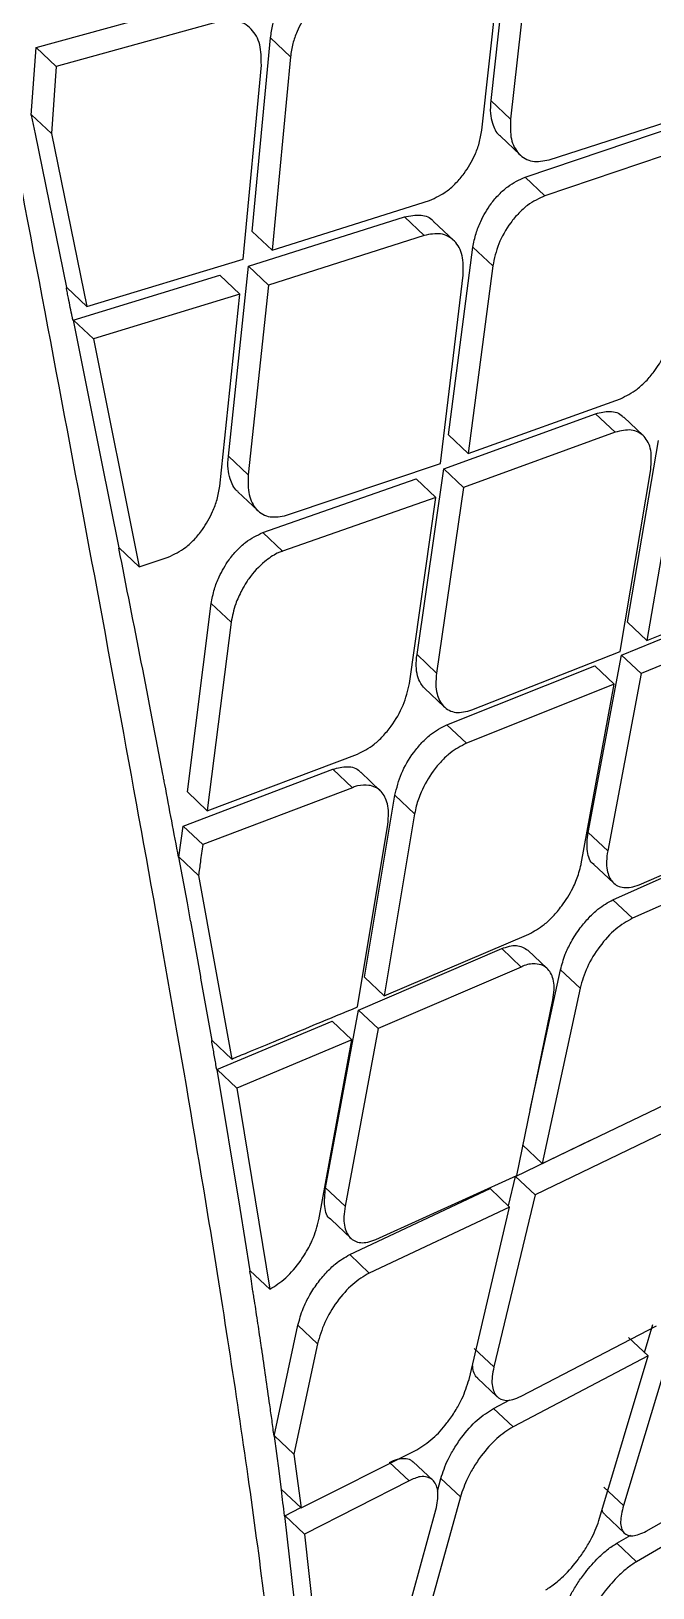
# Model space of a CAD drawing. Extents: x 400 to 501, y 484 to 634.
# Drawn here: x 409.325 to 409.83, y 581.302 to 582.568 of the extents above; entities that cross this region are included whole.
import ezdxf

# ---------------------------------------------------------------- set-up
doc = ezdxf.new("R2010")
doc.units = 0
doc.header["$MEASUREMENT"] = 0
doc.layers.add('DIM', color=3, linetype='Continuous')
doc.layers.add('GEOMETRY', color=3, linetype='Continuous', lineweight=25)

# ---------------------------------------------------------------- blocks, each defined once
blk = doc.blocks.new('2026 GRANDEE')
at = {"layer": 'GEOMETRY', "ltscale": 16}
for p, q in [((-40.709, -14.175), (-40.7262, -14.3286)), ((-40.6928, -14.1903), (-40.7101, -14.3439)), ((-40.7335, -14.3528), (-40.7164, -14.1973)), ((-41.096, -14.2855), (-40.9635, -14.2491)), ((-40.9472, -14.2645), (-41.0796, -14.301)), ((-40.9203, -14.4351), (-40.9053, -14.2776)), ((-40.8891, -14.293), (-40.9053, -14.2776)), ((-41.0999, -14.3406), (-41.096, -14.2855)), ((-41.0796, -14.301), (-41.096, -14.2855)), ((-40.8891, -14.293), (-40.9041, -14.4504)), ((-41.0796, -14.301), (-41.0835, -14.3556)), ((-40.9275, -14.4576), (-40.9128, -14.2999)), ((-40.7101, -14.3439), (-40.7262, -14.3286)), ((-41.0835, -14.3556), (-41.0998, -14.3402)), ((-41.0966, -14.3558), (-41.0998, -14.3405)), ((-40.6788, -14.3769), (-40.5522, -14.336)), ((-41.0711, -14.4807), (-41.0966, -14.3558)), ((-41.0835, -14.3556), (-41.0548, -14.4961)), ((-40.7184, -14.3576), (-40.7024, -14.3728)), ((-40.6982, -14.3909), (-40.5721, -14.3485)), ((-40.5561, -14.3636), (-40.6821, -14.4061)), ((-40.6821, -14.4061), (-40.6981, -14.3909)), ((-40.9041, -14.4504), (-40.776, -14.4099)), ((-40.9232, -14.4635), (-40.7965, -14.4232)), ((-40.9041, -14.4504), (-40.9203, -14.4351)), ((-40.7804, -14.4384), (-40.7965, -14.4232)), ((-40.7564, -14.4423), (-40.7725, -14.4272)), ((-40.7804, -14.4384), (-40.907, -14.4788)), ((-40.7606, -14.6007), (-40.7407, -14.448)), ((-40.7246, -14.4631), (-40.7407, -14.448)), ((-41.0548, -14.4961), (-40.9275, -14.4576)), ((-41.0659, -14.5073), (-40.9465, -14.4708)), ((-40.9303, -14.4861), (-40.9465, -14.4708)), ((-40.9396, -14.6179), (-40.9232, -14.4635)), ((-40.9232, -14.4635), (-40.907, -14.4788)), ((-40.7672, -14.6239), (-40.7487, -14.4708)), ((-40.7246, -14.4631), (-40.7446, -14.6158)), ((-41.0711, -14.4808), (-41.0548, -14.4961)), ((-40.907, -14.4788), (-40.9235, -14.6331)), ((-40.9303, -14.4861), (-41.0494, -14.5226)), ((-40.9467, -14.6423), (-40.9303, -14.4861)), ((-41.0427, -14.6211), (-41.0657, -14.5072)), ((-41.0657, -14.5073), (-41.0494, -14.5226)), ((-41.0494, -14.5226), (-41.0123, -14.7079)), ((-40.7446, -14.6158), (-40.6208, -14.5712)), ((-40.7644, -14.6283), (-40.6409, -14.5834)), ((-40.625, -14.5985), (-40.6409, -14.5834)), ((-40.6022, -14.6012), (-40.6181, -14.5863)), ((-40.625, -14.5985), (-40.7484, -14.6434)), ((-40.7446, -14.6158), (-40.7606, -14.6007)), ((-40.6151, -14.753), (-40.5898, -14.6053)), ((-41.0284, -14.6926), (-41.0427, -14.6211)), ((-40.9235, -14.6331), (-40.9396, -14.6179)), ((-40.8923, -14.666), (-40.7672, -14.6239)), ((-40.5739, -14.6203), (-40.5992, -14.768)), ((-40.9116, -14.6801), (-40.787, -14.6363)), ((-40.7709, -14.6515), (-40.787, -14.6363)), ((-40.7862, -14.7793), (-40.7644, -14.6283)), ((-40.7484, -14.6434), (-40.7644, -14.6283)), ((-40.6209, -14.7768), (-40.5961, -14.6287)), ((-40.9318, -14.6469), (-40.9157, -14.6622)), ((-40.7484, -14.6434), (-40.7703, -14.7944)), ((-40.7709, -14.6515), (-40.8955, -14.6953)), ((-40.7924, -14.8028), (-40.7709, -14.6515)), ((-40.9116, -14.6801), (-40.8955, -14.6953)), ((-41.0123, -14.7079), (-41.0284, -14.6926)), ((-41.0123, -14.7079), (-40.9885, -14.7)), ((-40.5992, -14.768), (-40.4795, -14.7195)), ((-40.9729, -14.8911), (-40.9535, -14.7378)), ((-40.9374, -14.753), (-40.9535, -14.7378)), ((-40.6198, -14.7797), (-40.5017, -14.7313)), ((-40.4858, -14.7463), (-40.6039, -14.7947)), ((-40.9374, -14.753), (-40.9568, -14.9062)), ((-40.5992, -14.768), (-40.6151, -14.753)), ((-40.7416, -14.8244), (-40.6209, -14.7768)), ((-40.7703, -14.7944), (-40.7862, -14.7793)), ((-40.7619, -14.8364), (-40.6416, -14.7885)), ((-40.6469, -14.924), (-40.6198, -14.7797)), ((-40.6257, -14.8035), (-40.6416, -14.7885)), ((-40.6198, -14.7797), (-40.6039, -14.7947)), ((-40.6039, -14.7947), (-40.631, -14.939)), ((-40.7801, -14.8067), (-40.764, -14.8219)), ((-40.6257, -14.8035), (-40.7459, -14.8514)), ((-40.6527, -14.9496), (-40.6257, -14.8035)), ((-40.7619, -14.8364), (-40.7459, -14.8514)), ((-40.9568, -14.9063), (-40.8345, -14.8602)), ((-40.9765, -14.9188), (-40.8546, -14.8725)), ((-40.8386, -14.8876), (-40.8546, -14.8725)), ((-40.8161, -14.8901), (-40.832, -14.8751)), ((-40.9568, -14.9063), (-40.9729, -14.8911)), ((-40.8386, -14.8876), (-40.9605, -14.9339)), ((-40.829, -15.0418), (-40.8041, -14.8937)), ((-40.7881, -14.9088), (-40.8041, -14.8937)), ((-40.7881, -14.9088), (-40.813, -15.0569)), ((-40.6056, -14.9665), (-40.4891, -14.9162)), ((-40.98, -14.9441), (-40.9765, -14.9188)), ((-40.9765, -14.9188), (-40.9605, -14.9339)), ((-40.8345, -15.0659), (-40.81, -14.9175)), ((-40.6311, -14.939), (-40.6469, -14.924)), ((-40.6268, -14.9788), (-40.5107, -14.9269)), ((-40.4948, -14.9419), (-40.6109, -14.9938)), ((-40.9639, -14.959), (-40.9799, -14.9439)), ((-40.973, -14.9813), (-40.9799, -14.9441)), ((-40.6423, -14.95), (-40.6264, -14.9651)), ((-40.9639, -14.959), (-40.9369, -15.1083)), ((-40.6109, -14.9938), (-40.6268, -14.9788)), ((-40.9703, -14.996), (-40.973, -14.9813)), ((-40.9621, -15.0412), (-40.9702, -14.9962)), ((-40.813, -15.0569), (-40.6952, -15.0067)), ((-40.8337, -15.0685), (-40.7173, -15.0185)), ((-40.7014, -15.0335), (-40.7173, -15.0185)), ((-40.6803, -15.0347), (-40.6961, -15.0198)), ((-40.9619, -15.0425), (-40.9621, -15.0412)), ((-40.9529, -15.0931), (-40.9619, -15.0425)), ((-40.813, -15.0569), (-40.829, -15.0418)), ((-40.7014, -15.0335), (-40.8177, -15.0836)), ((-40.6941, -15.1493), (-40.6694, -15.0357)), ((-40.6536, -15.0507), (-40.6694, -15.0357)), ((-40.6536, -15.0507), (-40.6844, -15.1932)), ((-40.8606, -15.2131), (-40.8337, -15.0685)), ((-40.8337, -15.0685), (-40.8177, -15.0836)), ((-40.7051, -15.203), (-40.6757, -15.0602)), ((-40.949, -15.1169), (-40.8551, -15.0776)), ((-40.8392, -15.0927), (-40.8551, -15.0776)), ((-40.9369, -15.1083), (-40.9529, -15.0932)), ((-40.8392, -15.0927), (-40.9328, -15.1319)), ((-40.866, -15.239), (-40.8392, -15.0927)), ((-40.8177, -15.0836), (-40.8447, -15.2281)), ((-40.9299, -15.2296), (-40.9488, -15.1167)), ((-40.9328, -15.1319), (-40.9487, -15.1168)), ((-40.9328, -15.1319), (-40.9059, -15.2956)), ((-40.6844, -15.1932), (-40.5708, -15.1389)), ((-40.577, -15.1642), (-40.6902, -15.2188)), ((-40.7061, -15.2038), (-40.6451, -15.1744)), ((-40.6844, -15.1932), (-40.7003, -15.1782)), ((-40.8197, -15.2551), (-40.7051, -15.203)), ((-40.7119, -15.2278), (-40.7061, -15.2038)), ((-40.6902, -15.2188), (-40.7061, -15.2038)), ((-40.8447, -15.2281), (-40.8606, -15.2131)), ((-40.8409, -15.2674), (-40.7268, -15.2136)), ((-40.7109, -15.2287), (-40.7268, -15.2137)), ((-40.6902, -15.2188), (-40.7237, -15.3588)), ((-40.9218, -15.2805), (-40.9299, -15.2296)), ((-40.7109, -15.2287), (-40.825, -15.2824)), ((-40.7439, -15.369), (-40.7109, -15.2287)), ((-40.8561, -15.2389), (-40.8401, -15.254)), ((-40.825, -15.2824), (-40.8409, -15.2674)), ((-40.9218, -15.2806), (-40.9059, -15.2956)), ((-40.9023, -15.4151), (-40.883, -15.3248)), ((-40.8671, -15.3399), (-40.883, -15.3249)), ((-40.7016, -15.3826), (-40.5913, -15.3252)), ((-40.6012, -15.3471), (-40.5943, -15.3242)), ((-40.8671, -15.3399), (-40.8863, -15.4297)), ((-40.7237, -15.3588), (-40.7396, -15.3438)), ((-40.5784, -15.3393), (-40.6183, -15.4716)), ((-40.5983, -15.3498), (-40.6142, -15.3348)), ((-40.5983, -15.3498), (-40.7081, -15.4076)), ((-40.6382, -15.4838), (-40.5983, -15.3498)), ((-40.7369, -15.368), (-40.7209, -15.3831)), ((-40.724, -15.3926), (-40.7107, -15.3856)), ((-40.7081, -15.4076), (-40.724, -15.3926)), ((-40.8863, -15.4297), (-40.9022, -15.4147)), ((-40.8983, -15.4434), (-40.9021, -15.415)), ((-40.8863, -15.4297), (-40.8804, -15.4735)), ((-40.8804, -15.4735), (-40.7864, -15.4261)), ((-40.5998, -15.4924), (-40.4937, -15.4323)), ((-40.8963, -15.4586), (-40.8983, -15.4434)), ((-40.8086, -15.4364), (-40.7927, -15.4514)), ((-40.7733, -15.451), (-40.7892, -15.436)), ((-40.8963, -15.4585), (-40.8804, -15.4735)), ((-40.7927, -15.4514), (-40.8777, -15.4947)), ((-40.7696, -15.4598), (-40.7668, -15.4495)), ((-40.7509, -15.4645), (-40.7668, -15.4495)), ((-40.6183, -15.4716), (-40.6342, -15.4565)), ((-40.502, -15.4556), (-40.6077, -15.5173)), ((-40.8938, -15.4798), (-40.8808, -15.4732)), ((-40.7509, -15.4645), (-40.7886, -15.6004)), ((-40.8774, -15.6258), (-40.8936, -15.4797)), ((-40.8777, -15.4947), (-40.8936, -15.4797)), ((-40.8081, -15.6113), (-40.7708, -15.475)), ((-40.6335, -15.4788), (-40.6174, -15.494)), ((-40.8777, -15.4947), (-40.8615, -15.6409)), ((-40.6237, -15.5022), (-40.6123, -15.4955)), ((-40.6077, -15.5173), (-40.6237, -15.5022))]:
    blk.add_line(p, q, dxfattribs=at)
for points, knots in [([(-41.9814, -13.4396), (-41.935, -13.5748), (-41.8421, -13.8455), (-41.7022, -14.2409), (-41.5633, -14.6247), (-41.431, -14.9938), (-41.3233, -15.2974), (-41.2439, -15.5406), (-41.1865, -15.7282), (-41.1439, -15.9004), (-41.1088, -16.0609), (-41.0962, -16.213), (-41.0975, -16.3399), (-41.1118, -16.4033), (-41.119, -16.4351)], [0, 0, 0, 0, 0.099304, 0.198802, 0.298385, 0.398317, 0.498406, 0.560917, 0.623789, 0.687365, 0.750255, 0.83339, 0.916532, 1, 1, 1, 1]), ([(-40.9047, -16.2024), (-40.8974, -16.1694), (-40.8828, -16.1033), (-40.8767, -15.9713), (-40.8818, -15.8181), (-40.8977, -15.6431), (-40.9224, -15.4495), (-40.9607, -15.2015), (-41.0153, -14.8916), (-41.0858, -14.5146), (-41.1622, -14.1148), (-41.2129, -13.8333), (-41.2382, -13.6924)], [0, 0, 0, 0, 0.080977, 0.162706, 0.245456, 0.32577, 0.407713, 0.491267, 0.616464, 0.743326, 0.871464, 1, 1, 1, 1]), ([(-40.9053, -14.2776), (-40.9048, -14.2741), (-40.9039, -14.2673), (-40.8995, -14.255), (-40.8931, -14.2437), (-40.885, -14.2342), (-40.8779, -14.2279), (-40.8704, -14.2231), (-40.8654, -14.2213), (-40.8629, -14.2204)], [0, 0, 0, 0, 0.14777, 0.280693, 0.501397, 0.629344, 0.754892, 0.878338, 1, 1, 1, 1]), ([(-40.8467, -14.2358), (-40.8492, -14.2367), (-40.8542, -14.2385), (-40.8617, -14.2433), (-40.8689, -14.2496), (-40.8769, -14.2591), (-40.8832, -14.2704), (-40.8876, -14.2827), (-40.8886, -14.2894), (-40.8891, -14.293)], [0, 0, 0, 0, 0.122304, 0.246263, 0.372194, 0.500397, 0.719853, 0.852416, 1, 1, 1, 1]), ([(-40.9128, -14.2999), (-40.9129, -14.2941), (-40.9129, -14.2825), (-40.9192, -14.2715), (-40.9265, -14.2659), (-40.935, -14.2626), (-40.9424, -14.2638), (-40.9472, -14.2645)], [0, 0, 0, 0, 0.249836, 0.499426, 0.634868, 0.763488, 1, 1, 1, 1]), ([(-40.7262, -14.3286), (-40.7265, -14.3322), (-40.7269, -14.3389), (-40.7247, -14.3486), (-40.7218, -14.355), (-40.7187, -14.3573), (-40.7183, -14.3575)], [0, 0, 0, 0, 0.299961, 0.558463, 0.949763, 1, 1, 1, 1]), ([(-40.7101, -14.3439), (-40.7103, -14.3495), (-40.7106, -14.3607), (-40.705, -14.371), (-40.6984, -14.3761), (-40.6905, -14.3791), (-40.6834, -14.3777), (-40.6788, -14.3769)], [0, 0, 0, 0, 0.249598, 0.499426, 0.630829, 0.758126, 1, 1, 1, 1]), ([(-40.776, -14.4099), (-40.7711, -14.4077), (-40.7637, -14.4044), (-40.7543, -14.3958), (-40.7463, -14.3864), (-40.7398, -14.3751), (-40.7352, -14.363), (-40.7341, -14.3563), (-40.7335, -14.3528)], [0, 0, 0, 0, 0.241793, 0.368911, 0.499839, 0.717161, 0.850479, 1, 1, 1, 1]), ([(-40.7407, -14.448), (-40.74, -14.4442), (-40.7387, -14.4373), (-40.7339, -14.4252), (-40.7275, -14.4141), (-40.7196, -14.4049), (-40.7103, -14.3964), (-40.703, -14.3931), (-40.6982, -14.3909)], [0, 0, 0, 0, 0.157993, 0.294592, 0.502882, 0.632667, 0.758855, 1, 1, 1, 1]), ([(-40.6821, -14.4061), (-40.6869, -14.4083), (-40.6943, -14.4117), (-40.7036, -14.4202), (-40.7121, -14.4303), (-40.7208, -14.4452), (-40.7233, -14.4572), (-40.7246, -14.4631)], [0, 0, 0, 0, 0.243078, 0.370062, 0.500522, 0.749804, 1, 1, 1, 1]), ([(-40.7965, -14.4232), (-40.7919, -14.4224), (-40.7833, -14.4209), (-40.7751, -14.4236), (-40.7729, -14.427), (-40.7727, -14.4274)], [0, 0, 0, 0, 0.513755, 0.950341, 1, 1, 1, 1]), ([(-40.7487, -14.4708), (-40.7486, -14.4652), (-40.7483, -14.4541), (-40.754, -14.4439), (-40.7607, -14.4389), (-40.7686, -14.4361), (-40.7758, -14.4375), (-40.7804, -14.4384)], [0, 0, 0, 0, 0.249589, 0.499424, 0.631704, 0.7593, 1, 1, 1, 1]), ([(-41.0697, -14.4893), (-41.07, -14.4879), (-41.0706, -14.4851), (-41.0711, -14.4823), (-41.0714, -14.4809)], [0, 0, 0, 0, 0.499997, 1, 1, 1, 1]), ([(-41.0666, -14.5045), (-41.0671, -14.502), (-41.0682, -14.4969), (-41.0692, -14.4919), (-41.0697, -14.4893)], [0, 0, 0, 0, 0.499995, 1, 1, 1, 1]), ([(-41.0661, -14.5073), (-41.0661, -14.5069), (-41.0663, -14.5059), (-41.0665, -14.505), (-41.0666, -14.5045)], [0, 0, 0, 0, 0.499999, 1, 1, 1, 1]), ([(-40.6208, -14.5712), (-40.6162, -14.569), (-40.6091, -14.5655), (-40.5998, -14.557), (-40.5921, -14.548), (-40.5857, -14.5374), (-40.5805, -14.5254), (-40.579, -14.5183), (-40.5781, -14.5143)], [0, 0, 0, 0, 0.237467, 0.365724, 0.49983, 0.691263, 0.831063, 1, 1, 1, 1]), ([(-40.6409, -14.5834), (-40.637, -14.5825), (-40.6287, -14.5805), (-40.6212, -14.5829), (-40.6185, -14.5861), (-40.6182, -14.5864)], [0, 0, 0, 0, 0.442509, 0.936857, 1, 1, 1, 1]), ([(-40.5961, -14.6287), (-40.5957, -14.6233), (-40.5949, -14.6124), (-40.5999, -14.6028), (-40.606, -14.5982), (-40.6135, -14.5957), (-40.6204, -14.5974), (-40.625, -14.5985)], [0, 0, 0, 0, 0.249735, 0.499416, 0.628427, 0.75497, 1, 1, 1, 1]), ([(-40.9317, -14.6468), (-40.932, -14.6466), (-40.9351, -14.6443), (-40.9381, -14.6379), (-40.9403, -14.6281), (-40.9399, -14.6215), (-40.9396, -14.6179)], [0, 0, 0, 0, 0.045597, 0.447094, 0.704785, 1, 1, 1, 1]), ([(-40.9235, -14.6331), (-40.9236, -14.6388), (-40.9239, -14.65), (-40.9184, -14.6603), (-40.9118, -14.6654), (-40.904, -14.6683), (-40.897, -14.6669), (-40.8923, -14.666)], [0, 0, 0, 0, 0.249734, 0.499556, 0.630194, 0.757202, 1, 1, 1, 1]), ([(-40.9885, -14.7), (-40.9837, -14.6977), (-40.9764, -14.6943), (-40.9671, -14.6857), (-40.9593, -14.6762), (-40.9529, -14.665), (-40.9484, -14.6528), (-40.9472, -14.6459), (-40.9466, -14.6423)], [0, 0, 0, 0, 0.240882, 0.368218, 0.49972, 0.712565, 0.847046, 1, 1, 1, 1]), ([(-40.9535, -14.7378), (-40.9528, -14.7339), (-40.9516, -14.7267), (-40.9467, -14.7145), (-40.9404, -14.7035), (-40.9328, -14.6944), (-40.9236, -14.6858), (-40.9164, -14.6824), (-40.9116, -14.6801)], [0, 0, 0, 0, 0.1638, 0.302437, 0.503496, 0.633989, 0.760308, 1, 1, 1, 1]), ([(-40.9928, -14.8766), (-40.9986, -14.8464), (-41.0103, -14.7858), (-41.0226, -14.7238), (-41.0287, -14.6928)], [0, 0, 0, 0, 0.4999724, 1, 1, 1, 1]), ([(-40.8955, -14.6953), (-40.8957, -14.6954), (-40.8963, -14.6954), (-40.8977, -14.6959), (-40.9024, -14.698), (-40.9115, -14.7042), (-40.9194, -14.7124), (-40.9234, -14.7181), (-40.924, -14.719), (-40.9259, -14.7219), (-40.9296, -14.7283), (-40.9347, -14.7394), (-40.9364, -14.748), (-40.9374, -14.753)], [0, 0, 0, 0, 0.008704, 0.023769, 0.073383, 0.250611, 0.499655, 0.504777, 0.513396, 0.541125, 0.638469, 0.79152, 1, 1, 1, 1]), ([(-40.78, -14.8066), (-40.7811, -14.8054), (-40.7837, -14.8027), (-40.786, -14.7966), (-40.7872, -14.7887), (-40.7866, -14.7825), (-40.7862, -14.7793)], [0, 0, 0, 0, 0.206986, 0.461131, 0.725422, 1, 1, 1, 1]), ([(-40.7703, -14.7944), (-40.7706, -14.7975), (-40.7712, -14.8036), (-40.7698, -14.8132), (-40.7661, -14.8206), (-40.7603, -14.8249), (-40.7529, -14.8273), (-40.7461, -14.8256), (-40.7416, -14.8244)], [0, 0, 0, 0, 0.142257, 0.273157, 0.500157, 0.626922, 0.752581, 1, 1, 1, 1]), ([(-40.8345, -14.8602), (-40.83, -14.858), (-40.823, -14.8544), (-40.8138, -14.8458), (-40.8053, -14.8355), (-40.7965, -14.8205), (-40.7938, -14.8087), (-40.7924, -14.8028)], [0, 0, 0, 0, 0.236156, 0.365177, 0.500616, 0.749871, 1, 1, 1, 1]), ([(-40.8041, -14.8937), (-40.8027, -14.8878), (-40.7999, -14.876), (-40.7909, -14.8611), (-40.7824, -14.8509), (-40.7733, -14.8422), (-40.7664, -14.8387), (-40.7619, -14.8364)], [0, 0, 0, 0, 0.250691, 0.500652, 0.636001, 0.764461, 1, 1, 1, 1]), ([(-40.7459, -14.8514), (-40.7504, -14.8538), (-40.7574, -14.8573), (-40.7665, -14.866), (-40.775, -14.8762), (-40.7823, -14.889), (-40.7866, -14.901), (-40.7877, -14.9067), (-40.7881, -14.9088)], [0, 0, 0, 0, 0.236513, 0.364992, 0.500041, 0.749166, 0.908756, 1, 1, 1, 1]), ([(-40.9913, -14.8849), (-40.9916, -14.8835), (-40.9921, -14.8808), (-40.9926, -14.8781), (-40.9929, -14.8767)], [0, 0, 0, 0, 0.5, 1, 1, 1, 1]), ([(-40.8546, -14.8725), (-40.8506, -14.8715), (-40.8423, -14.8694), (-40.8349, -14.8718), (-40.8323, -14.8749), (-40.8321, -14.8752)], [0, 0, 0, 0, 0.454136, 0.952299, 1, 1, 1, 1]), ([(-40.9801, -14.9442), (-40.982, -14.9344), (-40.9857, -14.9147), (-40.9895, -14.8948), (-40.9913, -14.8849)], [0, 0, 0, 0, 0.500007, 1, 1, 1, 1]), ([(-40.81, -14.9175), (-40.8097, -14.9143), (-40.809, -14.9083), (-40.8103, -14.8987), (-40.8149, -14.8895), (-40.824, -14.885), (-40.8324, -14.8856), (-40.8373, -14.8868), (-40.8384, -14.8875), (-40.8386, -14.8876)], [0, 0, 0, 0, 0.142305, 0.273227, 0.500164, 0.749483, 0.926421, 0.991225, 1, 1, 1, 1]), ([(-40.6422, -14.9499), (-40.6424, -14.9498), (-40.6457, -14.9484), (-40.6474, -14.9416), (-40.6482, -14.9324), (-40.6474, -14.9268), (-40.6469, -14.924)], [0, 0, 0, 0, 0.019369, 0.501648, 0.749032, 1, 1, 1, 1]), ([(-40.9605, -14.9339), (-40.9611, -14.9386), (-40.9623, -14.9469), (-40.9634, -14.9553), (-40.9639, -14.959)], [0, 0, 0, 0, 0.559998, 1, 1, 1, 1]), ([(-40.6311, -14.939), (-40.6315, -14.9419), (-40.6323, -14.9475), (-40.6316, -14.9568), (-40.6277, -14.9655), (-40.62, -14.9691), (-40.6122, -14.9689), (-40.6078, -14.9673), (-40.6056, -14.9665)], [0, 0, 0, 0, 0.134087, 0.262243, 0.500012, 0.745247, 0.871525, 1, 1, 1, 1]), ([(-40.6952, -15.0067), (-40.691, -15.0044), (-40.6844, -15.0008), (-40.6754, -14.9923), (-40.6671, -14.9825), (-40.6598, -14.9707), (-40.6552, -14.9597), (-40.6535, -14.9533), (-40.6529, -14.9505), (-40.6527, -14.9498), (-40.6527, -14.9496), (-40.6527, -14.9496), (-40.6527, -14.9496), (-40.6527, -14.9496)], [0, 0, 0, 0, 0.22443, 0.355991, 0.499956, 0.716941, 0.872822, 0.967245, 0.99134, 0.997599, 0.999282, 0.999911, 1, 1, 1, 1]), ([(-40.6694, -15.0357), (-40.6683, -15.0315), (-40.6664, -15.0242), (-40.6607, -15.0124), (-40.654, -15.0021), (-40.6464, -14.9932), (-40.6374, -14.9846), (-40.6309, -14.981), (-40.6268, -14.9788)], [0, 0, 0, 0, 0.184004, 0.325788, 0.500494, 0.645803, 0.777626, 1, 1, 1, 1]), ([(-40.6109, -14.9938), (-40.6155, -14.9964), (-40.6247, -15.0016), (-40.6379, -15.0163), (-40.6486, -15.0336), (-40.6519, -15.045), (-40.6536, -15.0507)], [0, 0, 0, 0, 0.250063, 0.499974, 0.749964, 1, 1, 1, 1]), ([(-40.7173, -15.0185), (-40.7131, -15.0171), (-40.7046, -15.0144), (-40.699, -15.018), (-40.6961, -15.0198)], [0, 0, 0, 0, 0.495289, 1, 1, 1, 1]), ([(-40.6757, -15.0602), (-40.6753, -15.0574), (-40.6744, -15.0519), (-40.6751, -15.0427), (-40.6783, -15.0359), (-40.684, -15.0318), (-40.6906, -15.0305), (-40.6974, -15.0313), (-40.701, -15.0333), (-40.7014, -15.0335)], [0, 0, 0, 0, 0.133242, 0.261067, 0.499663, 0.625182, 0.774525, 0.975793, 1, 1, 1, 1]), ([(-40.9369, -15.1083), (-40.9327, -15.1065), (-40.9213, -15.1019), (-40.8872, -15.0877), (-40.8573, -15.0754), (-40.8345, -15.0659)], [0, 0, 0, 0, 0.1241876, 0.33225, 1, 1, 1, 1]), ([(-40.9495, -15.1144), (-40.9501, -15.1109), (-40.9513, -15.1039), (-40.9526, -15.0968), (-40.9532, -15.0933)], [0, 0, 0, 0, 0.500017, 1, 1, 1, 1]), ([(-40.9491, -15.1169), (-40.9492, -15.1165), (-40.9493, -15.1156), (-40.9495, -15.1148), (-40.9495, -15.1144)], [0, 0, 0, 0, 0.500002, 1, 1, 1, 1]), ([(-40.856, -15.2387), (-40.8562, -15.2387), (-40.8595, -15.2372), (-40.8621, -15.2286), (-40.8611, -15.2183), (-40.8606, -15.2131)], [0, 0, 0, 0, 0.029874, 0.51073, 1, 1, 1, 1]), ([(-40.8447, -15.2281), (-40.8451, -15.2309), (-40.8459, -15.2365), (-40.8453, -15.2458), (-40.8414, -15.2544), (-40.8339, -15.258), (-40.8263, -15.2576), (-40.8219, -15.2559), (-40.8197, -15.2551)], [0, 0, 0, 0, 0.132746, 0.260436, 0.499953, 0.743728, 0.870386, 1, 1, 1, 1]), ([(-40.9059, -15.2956), (-40.9015, -15.2928), (-40.8927, -15.2872), (-40.8814, -15.2738), (-40.8749, -15.2631), (-40.8722, -15.2576), (-40.8716, -15.2562), (-40.8714, -15.2558), (-40.8714, -15.2557), (-40.8689, -15.25), (-40.8674, -15.2445), (-40.866, -15.2389)], [0, 0, 0, 0, 0.247959, 0.499587, 0.685569, 0.733125, 0.745477, 0.748796, 0.750035, 0.75021, 1, 1, 1, 1]), ([(-40.883, -15.3248), (-40.8818, -15.3203), (-40.8798, -15.3126), (-40.874, -15.301), (-40.8676, -15.2909), (-40.8602, -15.282), (-40.8512, -15.2733), (-40.8449, -15.2696), (-40.8409, -15.2674)], [0, 0, 0, 0, 0.199679, 0.336029, 0.49647, 0.647733, 0.78221, 1, 1, 1, 1]), ([(-40.9196, -15.2974), (-40.92, -15.2946), (-40.9208, -15.2891), (-40.9217, -15.2835), (-40.9221, -15.2808)], [0, 0, 0, 0, 0.500009, 1, 1, 1, 1]), ([(-40.825, -15.2824), (-40.8295, -15.2851), (-40.8386, -15.2905), (-40.8516, -15.3053), (-40.8621, -15.3227), (-40.8654, -15.3341), (-40.8671, -15.3399)], [0, 0, 0, 0, 0.249895, 0.500016, 0.750066, 1, 1, 1, 1]), ([(-40.9188, -15.3024), (-40.9189, -15.3016), (-40.9192, -15.2999), (-40.9194, -15.2982), (-40.9195, -15.2974)], [0, 0, 0, 0, 0.500002, 1, 1, 1, 1]), ([(-40.9132, -15.3396), (-40.9141, -15.3334), (-40.9159, -15.3211), (-40.9178, -15.3086), (-40.9188, -15.3024)], [0, 0, 0, 0, 0.5000112, 1, 1, 1, 1]), ([(-40.9126, -15.3438), (-40.9127, -15.3431), (-40.9129, -15.3417), (-40.9131, -15.3403), (-40.9132, -15.3396)], [0, 0, 0, 0, 0.500001, 1, 1, 1, 1]), ([(-40.906, -15.3896), (-40.907, -15.382), (-40.9092, -15.3668), (-40.9114, -15.3514), (-40.9125, -15.3438)], [0, 0, 0, 0, 0.499999, 1, 1, 1, 1]), ([(-40.7368, -15.3678), (-40.7372, -15.3675), (-40.7399, -15.3654), (-40.7406, -15.3609), (-40.7411, -15.3571)], [0, 0, 0, 0, 0.155694, 1, 1, 1, 1]), ([(-40.7237, -15.3588), (-40.7242, -15.3614), (-40.7253, -15.3667), (-40.7253, -15.3755), (-40.7222, -15.3835), (-40.7154, -15.3864), (-40.7082, -15.3856), (-40.7038, -15.3837), (-40.7016, -15.3826)], [0, 0, 0, 0, 0.126357, 0.251888, 0.49976, 0.733174, 0.862506, 1, 1, 1, 1]), ([(-40.7864, -15.4261), (-40.782, -15.4234), (-40.7737, -15.4182), (-40.7649, -15.4084), (-40.7588, -15.4003), (-40.7544, -15.3938), (-40.7481, -15.3823), (-40.7456, -15.3742), (-40.7439, -15.369)], [0, 0, 0, 0, 0.249691, 0.472366, 0.499673, 0.639048, 0.769034, 1, 1, 1, 1]), ([(-40.9024, -15.4151), (-40.903, -15.4109), (-40.9041, -15.4024), (-40.9053, -15.3939), (-40.9059, -15.3896)], [0, 0, 0, 0, 0.499994, 1, 1, 1, 1]), ([(-40.7668, -15.4495), (-40.7651, -15.4444), (-40.7625, -15.4364), (-40.7561, -15.425), (-40.7521, -15.4191), (-40.7499, -15.4162), (-40.7499, -15.4162), (-40.746, -15.4109), (-40.7372, -15.4009), (-40.7284, -15.3953), (-40.7241, -15.3926)], [0, 0, 0, 0, 0.230099, 0.359963, 0.499355, 0.499405, 0.499419, 0.499426, 0.749854, 1, 1, 1, 1]), ([(-40.7081, -15.4076), (-40.7125, -15.4104), (-40.7212, -15.416), (-40.7324, -15.4286), (-40.7401, -15.4399), (-40.7465, -15.4514), (-40.7492, -15.4594), (-40.7509, -15.4645)], [0, 0, 0, 0, 0.24954, 0.499848, 0.638927, 0.7691, 1, 1, 1, 1]), ([(-40.8086, -15.4364), (-40.8063, -15.4354), (-40.8019, -15.4334), (-40.7961, -15.4329), (-40.7918, -15.4338), (-40.79, -15.4355), (-40.7893, -15.4362)], [0, 0, 0, 0, 0.282884, 0.558745, 0.827721, 1, 1, 1, 1]), ([(-40.7708, -15.475), (-40.7699, -15.47), (-40.7681, -15.4599), (-40.7717, -15.4515), (-40.7774, -15.4481), (-40.7843, -15.4475), (-40.7896, -15.45), (-40.7927, -15.4514)], [0, 0, 0, 0, 0.249333, 0.498924, 0.664441, 0.803178, 1, 1, 1, 1]), ([(-40.8939, -15.4798), (-40.8943, -15.4763), (-40.8952, -15.4693), (-40.8961, -15.4623), (-40.8965, -15.4588)], [0, 0, 0, 0, 0.499987, 1, 1, 1, 1]), ([(-40.6183, -15.4716), (-40.6194, -15.4762), (-40.6211, -15.4834), (-40.6201, -15.4901), (-40.6174, -15.495), (-40.6112, -15.4975), (-40.6036, -15.4941), (-40.5998, -15.4924)], [0, 0, 0, 0, 0.24335, 0.37029, 0.500543, 0.750047, 1, 1, 1, 1]), ([(-40.6814, -15.5401), (-40.6788, -15.5384), (-40.6746, -15.5357), (-40.6659, -15.5281), (-40.6577, -15.5191), (-40.65, -15.5082), (-40.6432, -15.4969), (-40.6401, -15.489), (-40.6382, -15.4838)], [0, 0, 0, 0, 0.161112, 0.250939, 0.500049, 0.630494, 0.757419, 1, 1, 1, 1]), ([(-40.6334, -15.4786), (-40.6341, -15.4781), (-40.6353, -15.4773), (-40.6354, -15.4754), (-40.6355, -15.4747)], [0, 0, 0, 0, 0.647261, 1, 1, 1, 1]), ([(-40.6673, -15.5582), (-40.6653, -15.5531), (-40.6622, -15.5454), (-40.6554, -15.5343), (-40.6481, -15.5242), (-40.6399, -15.5148), (-40.6311, -15.5069), (-40.6263, -15.5038), (-40.6237, -15.5022)], [0, 0, 0, 0, 0.23841, 0.365256, 0.497015, 0.709751, 0.84528, 1, 1, 1, 1]), ([(-40.6077, -15.5173), (-40.6102, -15.5189), (-40.6149, -15.5219), (-40.6237, -15.5297), (-40.632, -15.5391), (-40.6393, -15.5492), (-40.6462, -15.5604), (-40.6493, -15.5682), (-40.6513, -15.5733)], [0, 0, 0, 0, 0.150956, 0.284896, 0.500969, 0.631908, 0.759299, 1, 1, 1, 1])]:
    blk.add_open_spline(points, degree=3, knots=knots, dxfattribs=at)

msp = doc.modelspace()

# ---------------------------------------------------------------- block references
at = {"layer": 'DIM'}
msp.add_blockref('2026 GRANDEE', (450.4248, 596.8403), dxfattribs=at)

doc.saveas('drawing.dxf')
